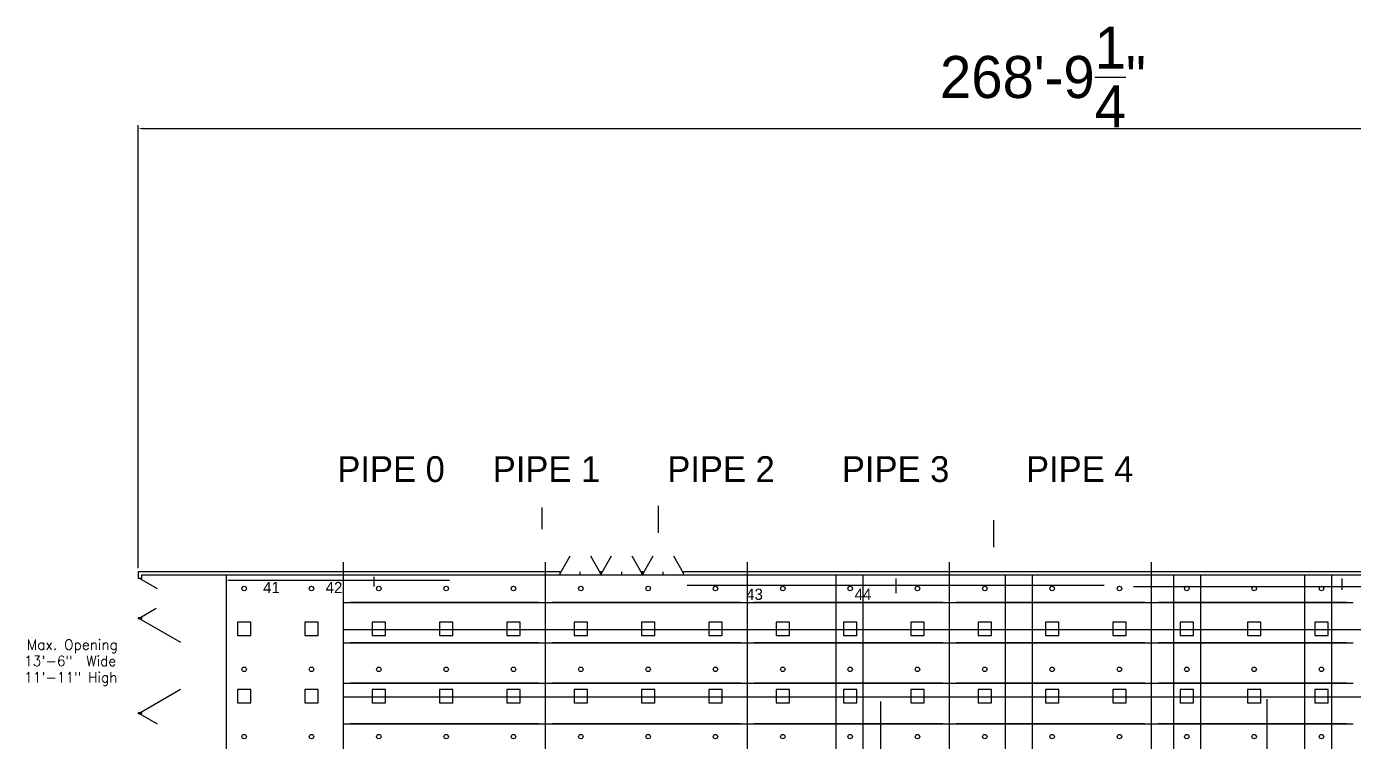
# Model space of a CAD drawing. Extents: x 1373 to 6011, y 746 to 4300.
# Drawn here: x 1456 to 3821, y 3026 to 4300 of the extents above; entities that cross this region are included whole.
import ezdxf

# ---------------------------------------------------------------- set-up
doc = ezdxf.new("R2010")
doc.units = 0
doc.header["$LTSCALE"] = 192
doc.header["$MEASUREMENT"] = 0
doc.layers.get('0').update_dxf_attribs({"linetype": 'CONTINUOUS'})
for name, color, linetype in [('CEILING', 4, 'CONTINUOUS'), ('DIMENSIONS', 7, 'CONTINUOUS'), ('ELECTTRACKS', 6, 'CONTINUOUS'), ('FIXT-DWNLITE', 6, 'CONTINUOUS'), ('FIXT-HID', 5, 'CONTINUOUS'), ('VENU-CW', 8, 'CONTINUOUS'), ('VENU-JOIST', 6, 'CONTINUOUS'), ('VENU-TRUSS_P-POINTS', 9, 'CONTINUOUS')]:
    doc.layers.add(name, color=color, linetype=linetype)
doc.styles.add('ROMANS', font='romans')

# ---------------------------------------------------------------- blocks, each defined once
blk = doc.blocks.new('JOIST')
at = {"layer": 'VENU-JOIST'}
for p, q in [((0.5, 0), (359.5, 0)), ((35.8, 0, -24), (324.2, 0, -24)), ((180, 0, -24), (180, 0))]:
    blk.add_line(p, q, dxfattribs=at)
at = {"layer": 'VENU-JOIST', "extrusion": (0, -1, 0)}
for points in [[(35.8, -24), (11.7, 0)], [(59.8, 0), (35.8, -24)], [(83.8, -24), (59.8, 0)], [(107.9, 0), (83.8, -24)], [(131.9, -24), (107.9, 0)], [(156, 0), (131.9, -24)], [(180, -24), (156, 0)], [(204, 0), (180, -24)], [(228.1, -24), (204, 0)], [(252.1, 0), (228.1, -24)], [(276.2, -24), (252.1, 0)], [(300.2, 0), (276.2, -24)], [(324.2, -24), (300.2, 0)], [(348.3, 0), (324.2, -24)]]:
    blk.add_lwpolyline(points, dxfattribs=at)

msp = doc.modelspace()

# ---------------------------------------------------------------- linework, layer by layer
for p, q in [((2407.2, 3325.2), (2425.2, 3356.4)), ((2461.2, 3356.4), (2479.2, 3325.2)), ((2481.2, 3325.2), (2499.2, 3356.4)), ((2535.2, 3356.4), (2553.2, 3325.2)), ((2555.2, 3325.2), (2573.2, 3356.4)), ((2609.2, 3356.4), (2627.2, 3325.2)), ((2407.2, 3328.2), (1655.2, 3328.2)), ((1655.2, 3328.2), (1655.2, 3316.2)), ((1661.2, 3316.2), (1655.2, 3316.2)), ((1658.2, 3316.2), (1689.4, 3298.2)), ((2407.2, 3322.2), (1661.2, 3322.2)), ((1812.2, 3322.2, 192), (1661.2, 3322.2, 192)), ((1661.2, 3322.2), (1661.2, 3316.2)), ((2407.2, 3322.2), (2407.2, 3328.2)), ((2443.2, 3322.2), (2443.2, 3328.2)), ((2481.2, 3328.2), (2479.2, 3328.2)), ((2479.2, 3322.2), (2479.2, 3328.2)), ((2481.2, 3322.2), (2479.2, 3322.2)), ((2481.2, 3322.2), (2481.2, 3328.2)), ((2517.2, 3322.2), (2517.2, 3328.2)), ((2555.2, 3328.2), (2553.2, 3328.2)), ((2553.2, 3322.2), (2553.2, 3328.2)), ((2555.2, 3322.2), (2553.2, 3322.2)), ((2555.2, 3322.2), (2555.2, 3328.2)), ((2591.2, 3322.2), (2591.2, 3328.2)), ((3983.8, 3328.2), (2627.2, 3328.2)), ((2627.2, 3322.2), (2627.2, 3328.2)), ((4192.2, 3322.2), (2627.2, 3322.2)), ((1661.2, 3246.2), (1655.2, 3246.2)), ((1655.2, 3246.2), (1655.2, 3244.2)), ((1661.2, 3244.2), (1655.2, 3244.2)), ((1658.2, 3246.2), (1687.7, 3263.2)), ((1658.2, 3244.2), (1658.2, 3244.2)), ((1658.2, 3244.2), (1730.8, 3202.4)), ((1661.2, 3246.2), (1661.2, 3244.2)), ((1658.2, 3076.8), (1730.8, 3118.6)), ((1661.2, 3076.8), (1655.2, 3076.8)), ((1655.2, 3076.8), (1655.2, 3074.8)), ((1661.2, 3074.8), (1655.2, 3074.8)), ((1658.2, 3074.8), (1689.4, 3056.8)), ((1661.2, 3076.8), (1661.2, 3074.8))]:
    msp.add_line(p, q)
msp.add_solid([(1664.6, 4116.9), (1664.6, 4120), (1655.2, 4118.4)])
at = {"layer": 'CEILING'}
for p, q in [((1812.2, 3322.2, 299), (1812.2, 1208.2, 299)), ((4522.8, 3322.2, 299), (1812.2, 3322.2, 299))]:
    msp.add_line(p, q, dxfattribs=at)
at = {"layer": 'DIMENSIONS'}
for p, q in [((1655.2, 3334.5), (1655.2, 4124.7)), ((1664.6, 4118.4), (4871.1, 4118.4))]:
    msp.add_line(p, q, dxfattribs=at)
at = {"layer": 'ELECTTRACKS'}
for p, q in [((2375, 3442.6, 300), (2375, 3404.2, 300)), ((2582.3, 3445.7, 300), (2582.3, 3397.8, 300)), ((3180, 3419.9, 600), (3180, 3372, 600)), ((1815, 3313, 300), (2210, 3313, 300)), ((2076, 3302, 300), (2076, 3319, 300)), ((3006, 3290, 300), (3006, 3316, 300)), ((3801, 3296, 300), (3801, 3316, 300)), ((2634, 3304, 300), (3377, 3304, 300)), ((3429, 3302, 300), (4100.6, 3302, 300)), ((3667, 3101, 300), (3667, 2814, 300)), ((2979, 2955, 300), (2979, 3097, 300))]:
    msp.add_line(p, q, dxfattribs=at)
at = {"layer": 'FIXT-DWNLITE'}
for centre in [(1844.2, 3298.2, 300), (1964.2, 3298.2, 300), (2084.2, 3298.2, 300), (2204.2, 3298.2, 300), (2324.2, 3298.2, 300), (2444.2, 3298.2, 300), (2564.2, 3298.2, 300), (2684.2, 3298.2, 300), (2804.2, 3298.2, 300), (2924.2, 3298.2, 300), (3044.2, 3298.2, 300), (3164.2, 3298.2, 300), (3284.2, 3298.2, 300), (3404.2, 3298.2, 300), (3524.2, 3298.2, 300), (3644.2, 3298.2, 300), (3644.2, 3298.2, 300), (3764.2, 3298.2, 300), (1844.2, 3154.2, 300), (1964.2, 3154.2, 300), (2084.2, 3154.2, 300), (2204.2, 3154.2, 300), (2324.2, 3154.2, 300), (2444.2, 3154.2, 300), (2564.2, 3154.2, 300), (2684.2, 3154.2, 300), (2804.2, 3154.2, 300), (2924.2, 3154.2, 300), (3044.2, 3154.2, 300), (3164.2, 3154.2, 300), (3284.2, 3154.2, 300), (3284.2, 3154.2, 300), (3404.2, 3154.2, 300), (3404.2, 3154.2, 300), (3524.2, 3154.2, 300), (3524.2, 3154.2, 300), (3644.2, 3154.2, 300), (3644.2, 3154.2, 300), (3764.2, 3154.2, 300), (3764.2, 3154.2, 300), (1844.2, 3034.2, 300), (1964.2, 3034.2, 300), (2084.2, 3034.2, 300), (2204.2, 3034.2, 300), (2324.2, 3034.2, 300), (2444.2, 3034.2, 300), (2564.2, 3034.2, 300), (2684.2, 3034.2, 300), (2804.2, 3034.2, 300), (2924.2, 3034.2, 300), (3044.2, 3034.2, 300), (3164.2, 3034.2, 300), (3284.2, 3034.2, 300), (3284.2, 3034.2, 300), (3404.2, 3034.2, 300), (3404.2, 3034.2, 300), (3524.2, 3034.2, 300), (3524.2, 3034.2, 300), (3644.2, 3034.2, 300), (3644.2, 3034.2, 300), (3764.2, 3034.2, 300), (3764.2, 3034.2, 300)]:
    msp.add_circle(centre, 4, dxfattribs=at)
at = {"layer": 'FIXT-HID', "elevation": 300}
for points in [[(1856.2, 3214.2), (1856.2, 3238.2), (1856.2, 3238.2), (1856.2, 3238.2), (1832.2, 3238.2), (1832.2, 3214.2)], [(1976.2, 3214.2), (1976.2, 3238.2), (1976.2, 3238.2), (1976.2, 3238.2), (1952.2, 3238.2), (1952.2, 3214.2)], [(2096.2, 3214.2), (2096.2, 3238.2), (2096.2, 3238.2), (2096.2, 3238.2), (2072.2, 3238.2), (2072.2, 3214.2)], [(2216.2, 3214.2), (2216.2, 3238.2), (2216.2, 3238.2), (2216.2, 3238.2), (2192.2, 3238.2), (2192.2, 3214.2)], [(2336.2, 3214.2), (2336.2, 3238.2), (2336.2, 3238.2), (2336.2, 3238.2), (2312.2, 3238.2), (2312.2, 3214.2)], [(2456.2, 3214.2), (2456.2, 3238.2), (2456.2, 3238.2), (2456.2, 3238.2), (2432.2, 3238.2), (2432.2, 3214.2)], [(2576.2, 3214.2), (2576.2, 3238.2), (2576.2, 3238.2), (2576.2, 3238.2), (2552.2, 3238.2), (2552.2, 3214.2)], [(2576.2, 3214.2), (2576.2, 3238.2), (2576.2, 3238.2), (2576.2, 3238.2), (2552.2, 3238.2), (2552.2, 3214.2)], [(2696.2, 3214.2), (2696.2, 3238.2), (2696.2, 3238.2), (2696.2, 3238.2), (2672.2, 3238.2), (2672.2, 3214.2)], [(2696.2, 3214.2), (2696.2, 3238.2), (2696.2, 3238.2), (2696.2, 3238.2), (2672.2, 3238.2), (2672.2, 3214.2)], [(2816.2, 3214.2), (2816.2, 3238.2), (2816.2, 3238.2), (2816.2, 3238.2), (2792.2, 3238.2), (2792.2, 3214.2)], [(2816.2, 3214.2), (2816.2, 3238.2), (2816.2, 3238.2), (2816.2, 3238.2), (2792.2, 3238.2), (2792.2, 3214.2)], [(2936.2, 3214.2), (2936.2, 3238.2), (2936.2, 3238.2), (2936.2, 3238.2), (2912.2, 3238.2), (2912.2, 3214.2)], [(2936.2, 3214.2), (2936.2, 3238.2), (2936.2, 3238.2), (2936.2, 3238.2), (2912.2, 3238.2), (2912.2, 3214.2)], [(3056.2, 3214.2), (3056.2, 3238.2), (3056.2, 3238.2), (3056.2, 3238.2), (3032.2, 3238.2), (3032.2, 3214.2)], [(3056.2, 3214.2), (3056.2, 3238.2), (3056.2, 3238.2), (3056.2, 3238.2), (3032.2, 3238.2), (3032.2, 3214.2)], [(3176.2, 3214.2), (3176.2, 3238.2), (3176.2, 3238.2), (3176.2, 3238.2), (3152.2, 3238.2), (3152.2, 3214.2)], [(3296.2, 3214.2), (3296.2, 3238.2), (3296.2, 3238.2), (3296.2, 3238.2), (3272.2, 3238.2), (3272.2, 3214.2)], [(3416.2, 3214.2), (3416.2, 3238.2), (3416.2, 3238.2), (3416.2, 3238.2), (3392.2, 3238.2), (3392.2, 3214.2)], [(3536.2, 3214.2), (3536.2, 3238.2), (3536.2, 3238.2), (3536.2, 3238.2), (3512.2, 3238.2), (3512.2, 3214.2)], [(3656.2, 3214.2), (3656.2, 3238.2), (3656.2, 3238.2), (3656.2, 3238.2), (3632.2, 3238.2), (3632.2, 3214.2)], [(3776.2, 3214.2), (3776.2, 3238.2), (3776.2, 3238.2), (3776.2, 3238.2), (3752.2, 3238.2), (3752.2, 3214.2)], [(1856.2, 3094.2), (1856.2, 3118.2), (1856.2, 3118.2), (1856.2, 3118.2), (1832.2, 3118.2), (1832.2, 3094.2)], [(1856.2, 3094.2), (1856.2, 3118.2), (1856.2, 3118.2), (1856.2, 3118.2), (1832.2, 3118.2), (1832.2, 3094.2)], [(1976.2, 3094.2), (1976.2, 3118.2), (1976.2, 3118.2), (1976.2, 3118.2), (1952.2, 3118.2), (1952.2, 3094.2)], [(1976.2, 3094.2), (1976.2, 3118.2), (1976.2, 3118.2), (1976.2, 3118.2), (1952.2, 3118.2), (1952.2, 3094.2)], [(2096.2, 3094.2), (2096.2, 3118.2), (2096.2, 3118.2), (2096.2, 3118.2), (2072.2, 3118.2), (2072.2, 3094.2)], [(2096.2, 3094.2), (2096.2, 3118.2), (2096.2, 3118.2), (2096.2, 3118.2), (2072.2, 3118.2), (2072.2, 3094.2)], [(2216.2, 3094.2), (2216.2, 3118.2), (2216.2, 3118.2), (2216.2, 3118.2), (2192.2, 3118.2), (2192.2, 3094.2)], [(2216.2, 3094.2), (2216.2, 3118.2), (2216.2, 3118.2), (2216.2, 3118.2), (2192.2, 3118.2), (2192.2, 3094.2)], [(2336.2, 3094.2), (2336.2, 3118.2), (2336.2, 3118.2), (2336.2, 3118.2), (2312.2, 3118.2), (2312.2, 3094.2)], [(2336.2, 3094.2), (2336.2, 3118.2), (2336.2, 3118.2), (2336.2, 3118.2), (2312.2, 3118.2), (2312.2, 3094.2)], [(2456.2, 3094.2), (2456.2, 3118.2), (2456.2, 3118.2), (2456.2, 3118.2), (2432.2, 3118.2), (2432.2, 3094.2)], [(2456.2, 3094.2), (2456.2, 3118.2), (2456.2, 3118.2), (2456.2, 3118.2), (2432.2, 3118.2), (2432.2, 3094.2)], [(2576.2, 3094.2), (2576.2, 3118.2), (2576.2, 3118.2), (2576.2, 3118.2), (2552.2, 3118.2), (2552.2, 3094.2)], [(2576.2, 3094.2), (2576.2, 3118.2), (2576.2, 3118.2), (2576.2, 3118.2), (2552.2, 3118.2), (2552.2, 3094.2)], [(2696.2, 3094.2), (2696.2, 3118.2), (2696.2, 3118.2), (2696.2, 3118.2), (2672.2, 3118.2), (2672.2, 3094.2)], [(2696.2, 3094.2), (2696.2, 3118.2), (2696.2, 3118.2), (2696.2, 3118.2), (2672.2, 3118.2), (2672.2, 3094.2)], [(2816.2, 3094.2), (2816.2, 3118.2), (2816.2, 3118.2), (2816.2, 3118.2), (2792.2, 3118.2), (2792.2, 3094.2)], [(2816.2, 3094.2), (2816.2, 3118.2), (2816.2, 3118.2), (2816.2, 3118.2), (2792.2, 3118.2), (2792.2, 3094.2)], [(2936.2, 3094.2), (2936.2, 3118.2), (2936.2, 3118.2), (2936.2, 3118.2), (2912.2, 3118.2), (2912.2, 3094.2)], [(2936.2, 3094.2), (2936.2, 3118.2), (2936.2, 3118.2), (2936.2, 3118.2), (2912.2, 3118.2), (2912.2, 3094.2)], [(3056.2, 3094.2), (3056.2, 3118.2), (3056.2, 3118.2), (3056.2, 3118.2), (3032.2, 3118.2), (3032.2, 3094.2)], [(3056.2, 3094.2), (3056.2, 3118.2), (3056.2, 3118.2), (3056.2, 3118.2), (3032.2, 3118.2), (3032.2, 3094.2)], [(3176.2, 3094.2), (3176.2, 3118.2), (3176.2, 3118.2), (3176.2, 3118.2), (3152.2, 3118.2), (3152.2, 3094.2)], [(3176.2, 3094.2), (3176.2, 3118.2), (3176.2, 3118.2), (3176.2, 3118.2), (3152.2, 3118.2), (3152.2, 3094.2)], [(3296.2, 3094.2), (3296.2, 3118.2), (3296.2, 3118.2), (3296.2, 3118.2), (3272.2, 3118.2), (3272.2, 3094.2)], [(3296.2, 3094.2), (3296.2, 3118.2), (3296.2, 3118.2), (3296.2, 3118.2), (3272.2, 3118.2), (3272.2, 3094.2)], [(3416.2, 3094.2), (3416.2, 3118.2), (3416.2, 3118.2), (3416.2, 3118.2), (3392.2, 3118.2), (3392.2, 3094.2)], [(3416.2, 3094.2), (3416.2, 3118.2), (3416.2, 3118.2), (3416.2, 3118.2), (3392.2, 3118.2), (3392.2, 3094.2)], [(3536.2, 3094.2), (3536.2, 3118.2), (3536.2, 3118.2), (3536.2, 3118.2), (3512.2, 3118.2), (3512.2, 3094.2)], [(3536.2, 3094.2), (3536.2, 3118.2), (3536.2, 3118.2), (3536.2, 3118.2), (3512.2, 3118.2), (3512.2, 3094.2)], [(3656.2, 3094.2), (3656.2, 3118.2), (3656.2, 3118.2), (3656.2, 3118.2), (3632.2, 3118.2), (3632.2, 3094.2)], [(3656.2, 3094.2), (3656.2, 3118.2), (3656.2, 3118.2), (3656.2, 3118.2), (3632.2, 3118.2), (3632.2, 3094.2)], [(3776.2, 3094.2), (3776.2, 3118.2), (3776.2, 3118.2), (3776.2, 3118.2), (3752.2, 3118.2), (3752.2, 3094.2)], [(3776.2, 3094.2), (3776.2, 3118.2), (3776.2, 3118.2), (3776.2, 3118.2), (3752.2, 3118.2), (3752.2, 3094.2)]]:
    msp.add_lwpolyline(points, close=True, dxfattribs=at)
at = {"layer": 'VENU-CW'}
for p, q in [((2899, 3322.2, 401), (2899, 1208.2, 401)), ((2947, 3322.2, 401), (2947, 1208.2, 401)), ((3200.5, 3322.2, 401), (3200.5, 1208.2, 401)), ((3248.5, 3322.2, 401), (3248.5, 1208.2, 401)), ((3500.5, 3322.2, 401), (3500.5, 1208.2, 401)), ((3548.5, 3322.2, 401), (3548.5, 1208.2, 401)), ((3734, 3322.2, 401), (3734, 1208.2, 401)), ((3782, 3322.2, 401), (3782, 1208.2, 401))]:
    msp.add_line(p, q, dxfattribs=at)
at = {"layer": 'VENU-TRUSS_P-POINTS', "extrusion": (1, 0, 0)}
for p, q in [((2021.2, 3225.2, 503), (2021.2, 3345.2, 628)), ((2381.2, 3225.2, 503), (2381.2, 3345.2, 628)), ((2741.2, 3225.2, 503), (2741.2, 3345.2, 628)), ((3101.2, 3225.2, 503), (3101.2, 3345.2, 628)), ((3461.2, 3225.2, 503), (3461.2, 3345.2, 628)), ((2021.2, 3105.2, 503), (2021.2, 3225.2, 628)), ((2021.2, 3225.2, 628), (2021.2, 3225.2, 503)), ((2021.2, 3225.2, 503), (4548.7, 3225.2, 503)), ((2381.2, 3225.2, 628), (2381.2, 3225.2, 503)), ((2381.2, 3105.2, 503), (2381.2, 3225.2, 628)), ((2741.2, 3225.2, 628), (2741.2, 3225.2, 503)), ((2741.2, 3105.2, 503), (2741.2, 3225.2, 628)), ((3101.2, 3225.2, 628), (3101.2, 3225.2, 503)), ((3101.2, 3105.2, 503), (3101.2, 3225.2, 628)), ((3461.2, 3225.2, 628), (3461.2, 3225.2, 503)), ((3461.2, 3105.2, 503), (3461.2, 3225.2, 628)), ((2021.2, 3105.2, 628), (2021.2, 3105.2, 503)), ((2021.2, 2985.2, 503), (2021.2, 3105.2, 628)), ((2021.2, 3105.2, 503), (4548.7, 3105.2, 503)), ((2381.2, 2985.2, 503), (2381.2, 3105.2, 628)), ((2381.2, 3105.2, 628), (2381.2, 3105.2, 503)), ((2741.2, 2985.2, 503), (2741.2, 3105.2, 628)), ((2741.2, 3105.2, 628), (2741.2, 3105.2, 503)), ((3101.2, 2985.2, 503), (3101.2, 3105.2, 628)), ((3101.2, 3105.2, 628), (3101.2, 3105.2, 503)), ((3461.2, 2985.2, 503), (3461.2, 3105.2, 628)), ((3461.2, 3105.2, 628), (3461.2, 3105.2, 503))]:
    msp.add_line(p, q, dxfattribs=at)

# ---------------------------------------------------------------- block references
at = {"layer": 'VENU-JOIST'}
for p in [(2021.2, 3273.2, 642), (2381.2, 3273.2, 642), (2741.2, 3273.2, 642), (3101.2, 3273.2, 642), (3461.2, 3273.2, 642), (2021.2, 3201.2, 642), (2381.2, 3201.2, 642), (2741.2, 3201.2, 642), (3101.2, 3201.2, 642), (3461.2, 3201.2, 642), (2021.2, 3129.2, 642), (2381.2, 3129.2, 642), (2741.2, 3129.2, 642), (3101.2, 3129.2, 642), (3461.2, 3129.2, 642), (2021.2, 3057.2, 642), (2381.2, 3057.2, 642), (2741.2, 3057.2, 642), (3101.2, 3057.2, 642), (3461.2, 3057.2, 642)]:
    msp.add_blockref('JOIST', p, dxfattribs=at)

# ---------------------------------------------------------------- texts
at = {"style": 'ROMANS'}
for s, p in [('Max. Opening', (1457, 3189.2)), ('13\'-6"  Wide', (1451.8, 3160)), ('11\'-11" High', (1451.8, 3130.9))]:
    msp.add_text(s, height=18, dxfattribs=at).set_placement(p)
at = {"layer": 'DIMENSIONS', "insert": (3267.9, 4210.4), "char_height": 75, "attachment_point": 5}
msp.add_mtext('\\A1;268\'-9{\\H1.000000x;\\S1/4;}"', dxfattribs=at)
at = {"layer": 'ELECTTRACKS'}
for s, height, p in [('PIPE 0     PIPE 1       PIPE 2       PIPE 3        PIPE 4', 46, (2010.4, 3488.2, 300)), ('41           42', 20, (1878, 3290, 300)), ('43                      44', 20, (2739, 3278, 300))]:
    msp.add_text(s, height=height, dxfattribs=at).set_placement(p)

doc.saveas('drawing.dxf')
